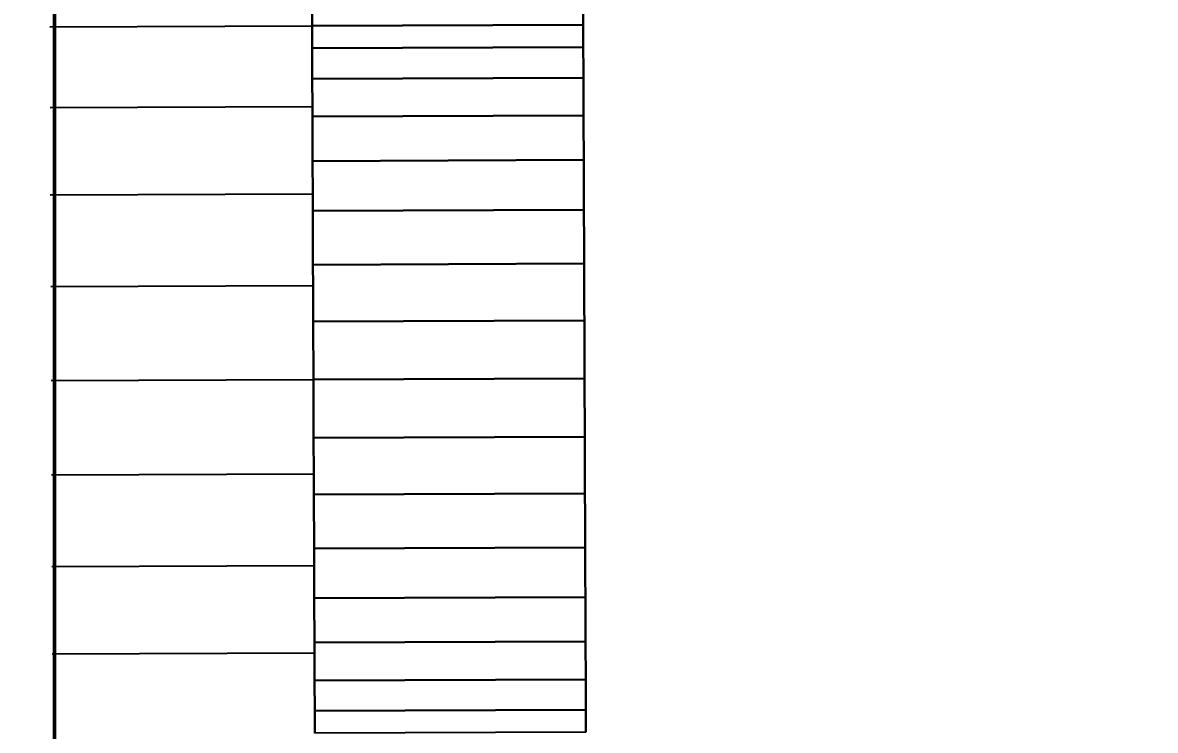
# Model space of a CAD drawing. Header units: millimetres. Extents: x 14929 to 124997, y 1647 to 25134.
# Drawn here: x 15478.54 to 15485.17, y 21256.61 to 21260.75 of the extents above; entities that cross this region are included whole.
import ezdxf

# ---------------------------------------------------------------- set-up
doc = ezdxf.new("R2010")
doc.units = ezdxf.units.MM
doc.layers.add('Parede Baixa', color=5, linetype='Continuous', lineweight=50)
doc.layers.add('Piso', color=55, linetype='Continuous')
doc.styles.add('Valéria', font='romantic.ttf', dxfattribs={"height": 10})
doc.dimstyles.new('Cota - 50', dxfattribs={"dimtxt": 10, "dimasz": 5, "dimexe": 10, "dimexo": 20, "dimgap": 5, "dimtad": 1, "dimtxsty": 'Valéria', "dimblk": 'DOT', "dimcen": 0, "dimclrd": 12, "dimclre": 12, "dimclrt": 2, "dimazin": 2, "dimtfac": 1, "dimtix": 1, "dimtmove": 0, "dimatfit": 3, "dimldrblk": 'DOT', "dimfxl": 1, "dimarcsym": 0})

# ---------------------------------------------------------------- blocks, each defined once
blk = doc.blocks.new('_Dot')
at = {"color": 0, "linetype": 'ByBlock', "lineweight": -2}
blk.add_line((-0.5, 0), (-1, 0), dxfattribs=at)
at = {"color": 0, "linetype": 'ByBlock', "const_width": 0.5}
blk.add_lwpolyline([(-0.25, 0, 1), (0.25, 0, 1)], format="xyb", close=True, dxfattribs=at)
blk = doc.blocks.new('*D747')
at = {"color": 12, "lineweight": -2, "transparency": 16777216}
for p, q in [((15498.7252, 21369.4068), (15511.4469, 21369.4068)), ((15501.4469, 21364.4068), (15501.4469, 21139.4068)), ((15498.7252, 21134.4068), (15511.4469, 21134.4068))]:
    blk.add_line(p, q, dxfattribs=at)
at = {"layer": 'Defpoints', "color": 0, "transparency": 16777216}
for p in [(15478.7252, 21369.4068), (15478.7252, 21134.4068), (15501.4469, 21134.4068)]:
    blk.add_point(p, dxfattribs=at)
at = {"color": 12, "lineweight": -2, "transparency": 16777216, "xscale": 5, "yscale": 5, "zscale": 5}
for p, rotation in [((15501.4469, 21369.4068), 90), ((15501.4469, 21134.4068), 270)]:
    blk.add_blockref('_Dot', p, dxfattribs=dict(at, rotation=rotation))
at = {"color": 2, "transparency": 16777216, "insert": (15491.2546, 21251.9068), "char_height": 10, "attachment_point": 5, "rotation": 90, "style": 'Valéria'}
blk.add_mtext('235', dxfattribs=at)

msp = doc.modelspace()

# ---------------------------------------------------------------- hatches: boundary and pattern name
at = {"layer": 'Piso'}
h = msp.add_hatch(dxfattribs=at)
h.set_pattern_fill('ANSI37', color=256, scale=13.33333, angle=-45)
h.paths.add_polyline_path([(15783.8702, 21548.5719), (15843.8702, 21548.5719), (15843.8702, 21398.5719), (15783.8702, 21398.5719)], flags=16)
h.paths.add_polyline_path([(15983.8702, 21548.5719), (15983.8702, 21488.5719), (15843.8702, 21488.5719), (15843.8702, 21548.5719)], flags=16)
edge = h.paths.add_edge_path(flags=16)
edge.add_line((15745.8043, 21498.9383), (15750.0016, 21495.0933))
edge.add_arc((15763.9939, 21489.4068), 15.1036, 157.88299, 198.41678)
edge.add_line((15749.6638, 21484.6351), (15745.8043, 21480.7548))
edge.add_line((15745.8043, 21480.7548), (15745.8043, 21498.9383))
edge = h.paths.add_edge_path(flags=16)
edge.add_line((15750.1872, 21445.3093), (15746.3277, 21441.429))
edge.add_line((15746.3277, 21441.429), (15746.3277, 21459.6125))
edge.add_line((15746.3277, 21459.6125), (15750.525, 21455.7675))
edge.add_arc((15764.5173, 21450.081), 15.1036, 157.88299, 198.41678)
edge = h.paths.add_edge_path(flags=16)
edge.add_arc((15764.5173, 21450.081), 15.1036, 0, 360)
edge = h.paths.add_edge_path(flags=16)
edge.add_line((15522.4041, 21630.7933), (15522.4041, 21649.9513))
edge.add_line((15522.4041, 21649.9513), (15622.4041, 21649.9513))
edge.add_line((15622.4041, 21649.9513), (15622.4041, 21630.7933))
edge.add_line((15622.4041, 21630.7933), (15600.1599, 21630.7933))
edge.add_arc((15600.1599, 21625.8266), 4.9667, 90, 180)
edge.add_line((15595.1933, 21625.8266), (15595.1933, 21596.0266))
edge.add_arc((15600.1599, 21596.0266), 4.9667, 180, 270)
edge.add_line((15600.1599, 21591.06), (15622.4041, 21591.06))
edge.add_line((15622.4041, 21591.06), (15622.4041, 21571.8852))
edge.add_line((15622.4041, 21571.8852), (15600.1599, 21571.8852))
edge.add_arc((15600.1599, 21566.9185), 4.9667, 90, 180)
edge.add_line((15595.1933, 21566.9185), (15595.1933, 21537.1185))
edge.add_arc((15600.1599, 21537.1185), 4.9667, 180, 270)
edge.add_line((15600.1599, 21532.1519), (15622.4041, 21532.1519))
edge.add_line((15622.4041, 21532.1519), (15622.4041, 21513.4918))
edge.add_line((15622.4041, 21513.4918), (15600.1599, 21513.4918))
edge.add_arc((15600.1599, 21508.5251), 4.9667, 90, 180)
edge.add_line((15595.1933, 21508.5251), (15595.1933, 21478.7251))
edge.add_arc((15600.1599, 21478.7251), 4.9667, 180, 270)
edge.add_line((15600.1599, 21473.7585), (15622.4041, 21473.7585))
edge.add_line((15622.4041, 21473.7585), (15622.4041, 21449.9513))
edge.add_line((15622.4041, 21449.9513), (15522.4041, 21449.9513))
edge.add_line((15522.4041, 21449.9513), (15522.4041, 21473.7585))
edge.add_line((15522.4041, 21473.7585), (15541.2207, 21473.7585))
edge.add_arc((15541.2207, 21478.7251), 4.9667, 270, 360)
edge.add_line((15546.1874, 21478.7251), (15546.1874, 21508.5251))
edge.add_arc((15541.2207, 21508.5251), 4.9667, 0, 90)
edge.add_line((15541.2207, 21513.4918), (15522.4041, 21513.4918))
edge.add_line((15522.4041, 21513.4918), (15522.4041, 21532.1519))
edge.add_line((15522.4041, 21532.1519), (15541.2207, 21532.1519))
edge.add_arc((15541.2207, 21537.1185), 4.9667, 270, 360)
edge.add_line((15546.1874, 21537.1185), (15546.1874, 21566.9185))
edge.add_arc((15541.2207, 21566.9185), 4.9667, 0, 90)
edge.add_line((15541.2207, 21571.8852), (15522.4041, 21571.8852))
edge.add_line((15522.4041, 21571.8852), (15522.4041, 21591.06))
edge.add_line((15522.4041, 21591.06), (15541.2207, 21591.06))
edge.add_arc((15541.2207, 21596.0266), 4.9667, 270, 360)
edge.add_line((15546.1874, 21596.0266), (15546.1874, 21625.8266))
edge.add_arc((15541.2207, 21625.8266), 4.9667, 0, 90)
edge.add_line((15541.2207, 21630.7933), (15522.4041, 21630.7933))
edge = h.paths.add_edge_path(flags=0)
edge.add_arc((15541.2207, 21625.8266), 4.9667, 0, 90)
edge.add_line((15541.2207, 21630.7933), (15522.4041, 21630.7933))
edge.add_line((15522.4041, 21630.7933), (15522.4041, 21591.06))
edge.add_line((15522.4041, 21591.06), (15541.2207, 21591.06))
edge.add_arc((15541.2207, 21596.0266), 4.9667, 270, 360)
edge.add_line((15546.1874, 21596.0266), (15546.1874, 21625.8266))
edge = h.paths.add_edge_path(flags=16)
edge.add_line((15541.2207, 21532.1519), (15522.4041, 21532.1519))
edge.add_line((15522.4041, 21532.1519), (15522.4041, 21571.8852))
edge.add_line((15522.4041, 21571.8852), (15541.2207, 21571.8852))
edge.add_arc((15541.2207, 21566.9185), 4.9667, 0, 90, ccw=False)
edge.add_line((15546.1874, 21566.9185), (15546.1874, 21537.1185))
edge.add_arc((15541.2207, 21537.1185), 4.9667, -90, 0, ccw=False)
edge = h.paths.add_edge_path(flags=16)
edge.add_arc((15541.2207, 21508.5251), 4.9667, 0, 90)
edge.add_line((15541.2207, 21513.4918), (15522.4041, 21513.4918))
edge.add_line((15522.4041, 21513.4918), (15522.4041, 21473.7585))
edge.add_line((15522.4041, 21473.7585), (15541.2207, 21473.7585))
edge.add_arc((15541.2207, 21478.7251), 4.9667, 270, 360)
edge.add_line((15546.1874, 21478.7251), (15546.1874, 21508.5251))
edge = h.paths.add_edge_path(flags=16)
edge.add_line((15511.4207, 21513.4918), (15522.4041, 21513.4918))
edge.add_line((15522.4041, 21513.4918), (15522.4041, 21473.7585))
edge.add_line((15522.4041, 21473.7585), (15511.4207, 21473.7585))
edge.add_arc((15511.4207, 21478.7251), 4.9667, 180, 270, ccw=False)
edge.add_line((15506.454, 21478.7251), (15506.454, 21508.5251))
edge.add_arc((15511.4207, 21508.5251), 4.9667, 90, 180, ccw=False)
edge = h.paths.add_edge_path(flags=16)
edge.add_line((15504.7163, 21473.6919), (15501.997, 21472.4729))
edge.add_arc((15548.644, 21493.2034), 51.046, 155.13103, 203.96091, ccw=False)
edge.add_line((15502.3314, 21514.6705), (15505.1627, 21513.6905))
edge.add_arc((15548.644, 21493.2034), 48.066, 154.77162, 203.94946)
edge = h.paths.add_edge_path(flags=16)
edge.add_line((15511.4207, 21571.8852), (15522.4041, 21571.8852))
edge.add_line((15522.4041, 21571.8852), (15522.4041, 21532.1519))
edge.add_line((15522.4041, 21532.1519), (15511.4207, 21532.1519))
edge.add_arc((15511.4207, 21537.1185), 4.9667, 180, 270, ccw=False)
edge.add_line((15506.454, 21537.1185), (15506.454, 21566.9185))
edge.add_arc((15511.4207, 21566.9185), 4.9667, 90, 180, ccw=False)
edge = h.paths.add_edge_path(flags=16)
edge.add_line((15502.3314, 21573.0639), (15505.1627, 21572.0839))
edge.add_arc((15548.644, 21551.5968), 48.066, 154.77162, 203.94946)
edge.add_line((15504.7163, 21532.0853), (15501.997, 21530.8663))
edge.add_arc((15548.644, 21551.5968), 51.046, 155.13103, 203.96091, ccw=False)
edge = h.paths.add_edge_path(flags=16)
edge.add_line((15629.9599, 21532.1519), (15622.4041, 21532.1519))
edge.add_line((15622.4041, 21532.1519), (15622.4041, 21571.8852))
edge.add_line((15622.4041, 21571.8852), (15629.9599, 21571.8852))
edge.add_arc((15629.9599, 21566.9185), 4.9667, 0, 90, ccw=False)
edge.add_line((15634.9266, 21566.9185), (15634.9266, 21537.1185))
edge.add_arc((15629.9599, 21537.1185), 4.9667, 270, 360, ccw=False)
edge = h.paths.add_edge_path(flags=0)
edge.add_line((15600.1599, 21571.8852), (15622.4041, 21571.8852))
edge.add_line((15622.4041, 21571.8852), (15622.4041, 21532.1519))
edge.add_line((15622.4041, 21532.1519), (15600.1599, 21532.1519))
edge.add_arc((15600.1599, 21537.1185), 4.9667, 180, 270, ccw=False)
edge.add_line((15595.1933, 21537.1185), (15595.1933, 21566.9185))
edge.add_arc((15600.1599, 21566.9185), 4.9667, 90, 180, ccw=False)
edge = h.paths.add_edge_path(flags=16)
edge.add_line((15636.2179, 21572.0839), (15639.0493, 21573.0639))
edge.add_arc((15592.7366, 21551.5968), 51.046, -23.96091, 24.86897, ccw=False)
edge.add_line((15639.3837, 21530.8663), (15636.6644, 21532.0853))
edge.add_arc((15592.7366, 21551.5968), 48.066, 336.05054, 385.22838)
edge = h.paths.add_edge_path(flags=0)
edge.add_line((15600.1599, 21513.4918), (15622.4041, 21513.4918))
edge.add_line((15622.4041, 21513.4918), (15622.4041, 21473.7585))
edge.add_line((15622.4041, 21473.7585), (15600.1599, 21473.7585))
edge.add_arc((15600.1599, 21478.7251), 4.9667, 180, 270, ccw=False)
edge.add_line((15595.1933, 21478.7251), (15595.1933, 21508.5251))
edge.add_arc((15600.1599, 21508.5251), 4.9667, 90, 180, ccw=False)
edge = h.paths.add_edge_path(flags=16)
edge.add_line((15629.9599, 21473.7585), (15622.4041, 21473.7585))
edge.add_line((15622.4041, 21473.7585), (15622.4041, 21513.4918))
edge.add_line((15622.4041, 21513.4918), (15629.9599, 21513.4918))
edge.add_arc((15629.9599, 21508.5251), 4.9667, 0, 90, ccw=False)
edge.add_line((15634.9266, 21508.5251), (15634.9266, 21478.7251))
edge.add_arc((15629.9599, 21478.7251), 4.9667, 270, 360, ccw=False)
edge = h.paths.add_edge_path(flags=16)
edge.add_line((15636.2179, 21513.6905), (15639.0493, 21514.6705))
edge.add_arc((15592.7366, 21493.2034), 51.046, -23.96091, 24.86897, ccw=False)
edge.add_line((15639.3837, 21472.4729), (15636.6644, 21473.6919))
edge.add_arc((15592.7366, 21493.2034), 48.066, 336.05054, 385.22838)
h.paths.add_polyline_path([(16168.7252, 21709.4068), (15395.3104, 21709.4068), (15393.7252, 21384.4068), (15653.7252, 21384.4068), (15653.7252, 21254.4068), (15842.9211, 21257.4548), (15842.9211, 21327.5798), (15913.4464, 21329.5715), (15878.7487, 21328.7588), (15878.7487, 21331.5088), (15875.7373, 21331.5088), (15875.7373, 21333.3422), (15880.3206, 21333.3422), (15880.3047, 21328.7588), (15883.0706, 21328.7588), (15918.6121, 21327.5798), (15917.1711, 21257.4548), (15923.7252, 21314.4068), (16088.6561, 21314.4068), (16093.7252, 21314.4068), (16093.7252, 21406.4068), (16153.7252, 21406.4068), (16153.7252, 21446.0719), (16063.8702, 21446.0719), (16063.8702, 21548.5719), (16153.7252, 21548.5719), (16153.7252, 21554.4068), (16168.7252, 21554.4068)])

# ---------------------------------------------------------------- linework, layer by layer
at = {"layer": 'Parede Baixa'}
msp.add_line((15478.7252, 21369.4068), (15478.7252, 21134.4068), dxfattribs=at)
at = {"layer": 'Piso'}
for p, q in [((15480.2325, 21260.8128, 9825), (15480.2328, 21260.7331, 9825)), ((15481.82, 21260.739, 9825), (15481.8197, 21260.8187, 9825)), ((15480.2328, 21260.7331, 9825), (15480.2333, 21260.6024, 9825)), ((15481.8205, 21260.6084, 9825), (15481.82, 21260.739, 9825)), ((15480.2333, 21260.6024, 9825), (15480.234, 21260.424, 9825)), ((15481.821, 21260.4797, 9825), (15481.8205, 21260.6084, 9825)), ((15481.8211, 21260.43, 9825), (15481.821, 21260.4797, 9825)), ((15480.234, 21260.424, 9825), (15480.2346, 21260.2616, 9825)), ((15481.822, 21260.2082, 9825), (15481.8211, 21260.43, 9825)), ((15480.2346, 21260.2616, 9825), (15480.2348, 21260.2022, 9825)), ((15480.2348, 21260.2022, 9825), (15480.2358, 21259.9426, 9825)), ((15481.8221, 21260.1743, 9825), (15481.822, 21260.2082, 9825)), ((15481.823, 21259.9486, 9825), (15481.8221, 21260.1743, 9825)), ((15480.2358, 21259.9426, 9825), (15480.2365, 21259.7513, 9825)), ((15481.8234, 21259.8318, 9825), (15481.823, 21259.9486, 9825)), ((15481.824, 21259.6574, 9825), (15481.8234, 21259.8318, 9825)), ((15480.2365, 21259.7513, 9825), (15480.2369, 21259.6515, 9825)), ((15480.2369, 21259.6515, 9825), (15480.238, 21259.336, 9825)), ((15481.8248, 21259.4606, 9825), (15481.824, 21259.6574, 9825)), ((15481.8252, 21259.342, 9825), (15481.8248, 21259.4606, 9825)), ((15480.238, 21259.336, 9825), (15480.2385, 21259.2142, 9825)), ((15481.8263, 21259.07, 9825), (15481.8252, 21259.342, 9825)), ((15480.2385, 21259.2142, 9825), (15480.2393, 21259.004, 9825)), ((15481.8265, 21259.0099, 9825), (15481.8263, 21259.07, 9825)), ((15480.2393, 21259.004, 9825), (15480.2406, 21258.6636, 9825)), ((15481.8278, 21258.6695, 9825), (15481.8265, 21259.0099, 9825)), ((15480.2406, 21258.6636, 9825), (15480.2418, 21258.3232, 9825)), ((15481.829, 21258.3291, 9825), (15481.8278, 21258.6695, 9825)), ((15480.2418, 21258.3232, 9825), (15480.2426, 21258.1129, 9825)), ((15481.8293, 21258.2691, 9825), (15481.829, 21258.3291, 9825)), ((15481.8303, 21257.9971, 9825), (15481.8293, 21258.2691, 9825)), ((15480.2426, 21258.1129, 9825), (15480.2431, 21257.9912, 9825)), ((15480.2431, 21257.9912, 9825), (15480.2443, 21257.6757, 9825)), ((15481.8307, 21257.8785, 9825), (15481.8303, 21257.9971, 9825)), ((15481.8315, 21257.6817, 9825), (15481.8307, 21257.8785, 9825)), ((15480.2443, 21257.6757, 9825), (15480.2447, 21257.5759, 9825)), ((15481.8321, 21257.5073, 9825), (15481.8315, 21257.6817, 9825)), ((15480.2447, 21257.5759, 9825), (15480.2454, 21257.3846, 9825)), ((15481.8326, 21257.3905, 9825), (15481.8321, 21257.5073, 9825)), ((15480.2454, 21257.3846, 9825), (15480.2463, 21257.1249, 9825)), ((15481.8334, 21257.1648, 9825), (15481.8326, 21257.3905, 9825)), ((15481.8335, 21257.1309, 9825), (15481.8334, 21257.1648, 9825)), ((15480.2463, 21257.1249, 9825), (15480.2466, 21257.0655, 9825)), ((15481.8344, 21256.9091, 9825), (15481.8335, 21257.1309, 9825)), ((15480.2466, 21257.0655, 9825), (15480.2472, 21256.9032, 9825)), ((15480.2472, 21256.9032, 9825), (15480.2479, 21256.7248, 9825)), ((15481.8346, 21256.8594, 9825), (15481.8344, 21256.9091, 9825)), ((15481.835, 21256.7307, 9825), (15481.8346, 21256.8594, 9825)), ((15480.2479, 21256.7248, 9825), (15480.2483, 21256.5941, 9825)), ((15481.8355, 21256.6001, 9825), (15481.835, 21256.7307, 9825))]:
    msp.add_line(p, q, dxfattribs=at)
for points, invisible_edges in [([(15480.2312, 21261.1526, 9825), (15480.2312, 21261.1526, 9825), (15480.2328, 21260.7331, 9825), (15478.6952, 21261.1468, 9825)], 6), ([(15480.2325, 21260.8128, 9825), (15480.2325, 21260.8128, 9825), (15480.2328, 21260.7331, 9825), (15480.2312, 21261.1526, 9825)], 13), ([(15481.8197, 21260.8187, 9825), (15481.8197, 21260.8187, 9825), (15481.82, 21260.739, 9825), (15480.2325, 21260.8128, 9825)], 4), ([(15480.2328, 21260.7331, 9825), (15480.2328, 21260.7331, 9825), (15480.2325, 21260.8128, 9825), (15481.82, 21260.739, 9825)], 4), ([(15480.2328, 21260.7331, 9825), (15480.2328, 21260.7331, 9825), (15480.2346, 21260.2616, 9825), (15478.6968, 21260.7268, 9825)], 6), ([(15481.82, 21260.739, 9825), (15481.82, 21260.739, 9825), (15481.8205, 21260.6084, 9825), (15480.2328, 21260.7331, 9825)], 4), ([(15480.2333, 21260.6024, 9825), (15480.2333, 21260.6024, 9825), (15480.2328, 21260.7331, 9825), (15481.8205, 21260.6084, 9825)], 4), ([(15480.234, 21260.424, 9825), (15480.234, 21260.424, 9825), (15480.2346, 21260.2616, 9825), (15480.2328, 21260.7331, 9825)], 13), ([(15480.2333, 21260.6024, 9825), (15480.2333, 21260.6024, 9825), (15480.234, 21260.424, 9825), (15480.2328, 21260.7331, 9825)], 4), ([(15481.82, 21260.739, 9825), (15481.82, 21260.739, 9825), (15488.3489, 21260.5042, 9825), (15481.8205, 21260.6084, 9825)], 6), ([(15481.8205, 21260.6084, 9825), (15481.8205, 21260.6084, 9825), (15481.8211, 21260.43, 9825), (15480.2333, 21260.6024, 9825)], 6), ([(15480.234, 21260.424, 9825), (15480.234, 21260.424, 9825), (15480.2333, 21260.6024, 9825), (15481.8211, 21260.43, 9825)], 4), ([(15481.821, 21260.4797, 9825), (15481.821, 21260.4797, 9825), (15481.8211, 21260.43, 9825), (15481.8205, 21260.6084, 9825)], 4), ([(15481.821, 21260.4797, 9825), (15481.821, 21260.4797, 9825), (15488.3501, 21260.1988, 9825), (15481.8211, 21260.43, 9825)], 6), ([(15481.8211, 21260.43, 9825), (15481.8211, 21260.43, 9825), (15481.822, 21260.2082, 9825), (15480.234, 21260.424, 9825)], 4), ([(15480.234, 21260.424, 9825), (15480.234, 21260.424, 9825), (15481.822, 21260.2082, 9825), (15480.2346, 21260.2616, 9825)], 6), ([(15481.8211, 21260.43, 9825), (15481.8211, 21260.43, 9825), (15488.3501, 21260.1988, 9825), (15481.822, 21260.2082, 9825)], 6), ([(15480.2346, 21260.2616, 9825), (15480.2346, 21260.2616, 9825), (15480.2365, 21259.7513, 9825), (15478.6986, 21260.2558, 9825)], 6), ([(15480.2348, 21260.2022, 9825), (15480.2348, 21260.2022, 9825), (15480.2346, 21260.2616, 9825), (15481.822, 21260.2082, 9825)], 4), ([(15480.2358, 21259.9426, 9825), (15480.2358, 21259.9426, 9825), (15480.2365, 21259.7513, 9825), (15480.2346, 21260.2616, 9825)], 13), ([(15480.2348, 21260.2022, 9825), (15480.2348, 21260.2022, 9825), (15480.2358, 21259.9426, 9825), (15480.2346, 21260.2616, 9825)], 4), ([(15481.822, 21260.2082, 9825), (15481.822, 21260.2082, 9825), (15481.823, 21259.9486, 9825), (15480.2348, 21260.2022, 9825)], 6), ([(15480.2358, 21259.9426, 9825), (15480.2358, 21259.9426, 9825), (15480.2348, 21260.2022, 9825), (15481.823, 21259.9486, 9825)], 4), ([(15481.8221, 21260.1743, 9825), (15481.8221, 21260.1743, 9825), (15481.823, 21259.9486, 9825), (15481.822, 21260.2082, 9825)], 4), ([(15481.8221, 21260.1743, 9825), (15481.8221, 21260.1743, 9825), (15488.3513, 21259.8563, 9825), (15481.823, 21259.9486, 9825)], 6), ([(15481.823, 21259.9486, 9825), (15481.823, 21259.9486, 9825), (15481.824, 21259.6574, 9825), (15480.2358, 21259.9426, 9825)], 6), ([(15480.2358, 21259.9426, 9825), (15480.2358, 21259.9426, 9825), (15481.824, 21259.6574, 9825), (15480.2365, 21259.7513, 9825)], 6), ([(15481.8234, 21259.8318, 9825), (15481.8234, 21259.8318, 9825), (15481.824, 21259.6574, 9825), (15481.823, 21259.9486, 9825)], 4), ([(15481.8234, 21259.8318, 9825), (15481.8234, 21259.8318, 9825), (15488.3527, 21259.4851, 9825), (15481.824, 21259.6574, 9825)], 6), ([(15480.2365, 21259.7513, 9825), (15480.2365, 21259.7513, 9825), (15480.2385, 21259.2142, 9825), (15478.7005, 21259.7455, 9825)], 6), ([(15480.2369, 21259.6515, 9825), (15480.2369, 21259.6515, 9825), (15480.2365, 21259.7513, 9825), (15481.824, 21259.6574, 9825)], 4), ([(15480.238, 21259.336, 9825), (15480.238, 21259.336, 9825), (15480.2385, 21259.2142, 9825), (15480.2365, 21259.7513, 9825)], 13), ([(15480.2369, 21259.6515, 9825), (15480.2369, 21259.6515, 9825), (15480.238, 21259.336, 9825), (15480.2365, 21259.7513, 9825)], 4), ([(15481.824, 21259.6574, 9825), (15481.824, 21259.6574, 9825), (15481.8252, 21259.342, 9825), (15480.2369, 21259.6515, 9825)], 6), ([(15480.238, 21259.336, 9825), (15480.238, 21259.336, 9825), (15480.2369, 21259.6515, 9825), (15481.8252, 21259.342, 9825)], 4), ([(15481.8248, 21259.4606, 9825), (15481.8248, 21259.4606, 9825), (15481.8252, 21259.342, 9825), (15481.824, 21259.6574, 9825)], 4), ([(15481.8248, 21259.4606, 9825), (15481.8248, 21259.4606, 9825), (15488.3542, 21259.0945, 9825), (15481.8252, 21259.342, 9825)], 6), ([(15481.8252, 21259.342, 9825), (15481.8252, 21259.342, 9825), (15481.8265, 21259.0099, 9825), (15480.238, 21259.336, 9825)], 6), ([(15480.238, 21259.336, 9825), (15480.238, 21259.336, 9825), (15481.8265, 21259.0099, 9825), (15480.2385, 21259.2142, 9825)], 6), ([(15481.8263, 21259.07, 9825), (15481.8263, 21259.07, 9825), (15481.8265, 21259.0099, 9825), (15481.8252, 21259.342, 9825)], 4), ([(15480.2385, 21259.2142, 9825), (15480.2385, 21259.2142, 9825), (15480.2406, 21258.6636, 9825), (15478.7025, 21259.2085, 9825)], 6), ([(15480.2393, 21259.004, 9825), (15480.2393, 21259.004, 9825), (15480.2385, 21259.2142, 9825), (15481.8265, 21259.0099, 9825)], 4), ([(15480.2393, 21259.004, 9825), (15480.2393, 21259.004, 9825), (15480.2406, 21258.6636, 9825), (15480.2385, 21259.2142, 9825)], 4), ([(15481.8263, 21259.07, 9825), (15481.8263, 21259.07, 9825), (15488.3557, 21258.6941, 9825), (15481.8265, 21259.0099, 9825)], 6), ([(15481.8265, 21259.0099, 9825), (15481.8265, 21259.0099, 9825), (15481.8278, 21258.6695, 9825), (15480.2393, 21259.004, 9825)], 4), ([(15480.2406, 21258.6636, 9825), (15480.2406, 21258.6636, 9825), (15480.2393, 21259.004, 9825), (15481.8278, 21258.6695, 9825)], 4), ([(15480.2406, 21258.6636, 9825), (15480.2406, 21258.6636, 9825), (15480.2426, 21258.1129, 9825), (15478.7046, 21258.6578, 9825)], 6), ([(15481.8278, 21258.6695, 9825), (15481.8278, 21258.6695, 9825), (15481.829, 21258.3291, 9825), (15480.2406, 21258.6636, 9825)], 4), ([(15480.2418, 21258.3232, 9825), (15480.2418, 21258.3232, 9825), (15480.2406, 21258.6636, 9825), (15481.829, 21258.3291, 9825)], 4), ([(15480.2418, 21258.3232, 9825), (15480.2418, 21258.3232, 9825), (15480.2426, 21258.1129, 9825), (15480.2406, 21258.6636, 9825)], 4), ([(15481.8278, 21258.6695, 9825), (15481.8278, 21258.6695, 9825), (15488.3572, 21258.2936, 9825), (15481.829, 21258.3291, 9825)], 6), ([(15481.829, 21258.3291, 9825), (15481.829, 21258.3291, 9825), (15481.8303, 21257.9971, 9825), (15480.2418, 21258.3232, 9825)], 6), ([(15480.2418, 21258.3232, 9825), (15480.2418, 21258.3232, 9825), (15481.8303, 21257.9971, 9825), (15480.2426, 21258.1129, 9825)], 6), ([(15481.8293, 21258.2691, 9825), (15481.8293, 21258.2691, 9825), (15481.8303, 21257.9971, 9825), (15481.829, 21258.3291, 9825)], 4), ([(15481.8293, 21258.2691, 9825), (15481.8293, 21258.2691, 9825), (15488.3587, 21257.903, 9825), (15481.8303, 21257.9971, 9825)], 6), ([(15480.2426, 21258.1129, 9825), (15480.2426, 21258.1129, 9825), (15480.2447, 21257.5759, 9825), (15478.7066, 21258.1072, 9825)], 6), ([(15480.2431, 21257.9912, 9825), (15480.2431, 21257.9912, 9825), (15480.2426, 21258.1129, 9825), (15481.8303, 21257.9971, 9825)], 4), ([(15480.2443, 21257.6757, 9825), (15480.2443, 21257.6757, 9825), (15480.2447, 21257.5759, 9825), (15480.2426, 21258.1129, 9825)], 13), ([(15480.2431, 21257.9912, 9825), (15480.2431, 21257.9912, 9825), (15480.2443, 21257.6757, 9825), (15480.2426, 21258.1129, 9825)], 4), ([(15481.8303, 21257.9971, 9825), (15481.8303, 21257.9971, 9825), (15481.8315, 21257.6817, 9825), (15480.2431, 21257.9912, 9825)], 6), ([(15480.2443, 21257.6757, 9825), (15480.2443, 21257.6757, 9825), (15480.2431, 21257.9912, 9825), (15481.8315, 21257.6817, 9825)], 4), ([(15481.8307, 21257.8785, 9825), (15481.8307, 21257.8785, 9825), (15481.8315, 21257.6817, 9825), (15481.8303, 21257.9971, 9825)], 4), ([(15481.8307, 21257.8785, 9825), (15481.8307, 21257.8785, 9825), (15488.3601, 21257.5319, 9825), (15481.8315, 21257.6817, 9825)], 6), ([(15481.8315, 21257.6817, 9825), (15481.8315, 21257.6817, 9825), (15481.8326, 21257.3905, 9825), (15480.2443, 21257.6757, 9825)], 6), ([(15480.2443, 21257.6757, 9825), (15480.2443, 21257.6757, 9825), (15481.8326, 21257.3905, 9825), (15480.2447, 21257.5759, 9825)], 6), ([(15481.8321, 21257.5073, 9825), (15481.8321, 21257.5073, 9825), (15481.8326, 21257.3905, 9825), (15481.8315, 21257.6817, 9825)], 4), ([(15480.2447, 21257.5759, 9825), (15480.2447, 21257.5759, 9825), (15480.2466, 21257.0655, 9825), (15478.7087, 21257.5701, 9825)], 6), ([(15480.2454, 21257.3846, 9825), (15480.2454, 21257.3846, 9825), (15480.2447, 21257.5759, 9825), (15481.8326, 21257.3905, 9825)], 4), ([(15480.2463, 21257.1249, 9825), (15480.2463, 21257.1249, 9825), (15480.2466, 21257.0655, 9825), (15480.2447, 21257.5759, 9825)], 13), ([(15480.2454, 21257.3846, 9825), (15480.2454, 21257.3846, 9825), (15480.2463, 21257.1249, 9825), (15480.2447, 21257.5759, 9825)], 4), ([(15481.8321, 21257.5073, 9825), (15481.8321, 21257.5073, 9825), (15488.3614, 21257.1893, 9825), (15481.8326, 21257.3905, 9825)], 6), ([(15481.8326, 21257.3905, 9825), (15481.8326, 21257.3905, 9825), (15481.8335, 21257.1309, 9825), (15480.2454, 21257.3846, 9825)], 6), ([(15480.2463, 21257.1249, 9825), (15480.2463, 21257.1249, 9825), (15480.2454, 21257.3846, 9825), (15481.8335, 21257.1309, 9825)], 4), ([(15481.8334, 21257.1648, 9825), (15481.8334, 21257.1648, 9825), (15481.8335, 21257.1309, 9825), (15481.8326, 21257.3905, 9825)], 4), ([(15481.8334, 21257.1648, 9825), (15481.8334, 21257.1648, 9825), (15488.3625, 21256.8839, 9825), (15481.8335, 21257.1309, 9825)], 6), ([(15481.8335, 21257.1309, 9825), (15481.8335, 21257.1309, 9825), (15481.8344, 21256.9091, 9825), (15480.2463, 21257.1249, 9825)], 4), ([(15480.2463, 21257.1249, 9825), (15480.2463, 21257.1249, 9825), (15481.8344, 21256.9091, 9825), (15480.2466, 21257.0655, 9825)], 6), ([(15481.8335, 21257.1309, 9825), (15481.8335, 21257.1309, 9825), (15488.3625, 21256.8839, 9825), (15481.8344, 21256.9091, 9825)], 6), ([(15480.2466, 21257.0655, 9825), (15480.2466, 21257.0655, 9825), (15480.2483, 21256.5941, 9825), (15478.7106, 21257.0598, 9825)], 6), ([(15480.2472, 21256.9032, 9825), (15480.2472, 21256.9032, 9825), (15480.2466, 21257.0655, 9825), (15481.8344, 21256.9091, 9825)], 4), ([(15480.2479, 21256.7248, 9825), (15480.2479, 21256.7248, 9825), (15480.2483, 21256.5941, 9825), (15480.2466, 21257.0655, 9825)], 13), ([(15480.2472, 21256.9032, 9825), (15480.2472, 21256.9032, 9825), (15480.2479, 21256.7248, 9825), (15480.2466, 21257.0655, 9825)], 4), ([(15481.8344, 21256.9091, 9825), (15481.8344, 21256.9091, 9825), (15481.835, 21256.7307, 9825), (15480.2472, 21256.9032, 9825)], 6), ([(15480.2479, 21256.7248, 9825), (15480.2479, 21256.7248, 9825), (15480.2472, 21256.9032, 9825), (15481.835, 21256.7307, 9825)], 4), ([(15481.8346, 21256.8594, 9825), (15481.8346, 21256.8594, 9825), (15481.835, 21256.7307, 9825), (15481.8344, 21256.9091, 9825)], 4), ([(15481.8346, 21256.8594, 9825), (15481.8346, 21256.8594, 9825), (15488.3635, 21256.623, 9825), (15481.835, 21256.7307, 9825)], 6), ([(15481.835, 21256.7307, 9825), (15481.835, 21256.7307, 9825), (15481.8355, 21256.6001, 9825), (15480.2479, 21256.7248, 9825)], 4), ([(15480.2483, 21256.5941, 9825), (15480.2483, 21256.5941, 9825), (15480.2479, 21256.7248, 9825), (15481.8355, 21256.6001, 9825)], 4)]:
    msp.add_3dface(points, dxfattribs=dict(at, invisible_edges=invisible_edges))

# ---------------------------------------------------------------- dimensions: what is measured, and where the dimension line sits
dim = msp.add_linear_dim(base=(15501.4469, 21134.4068), p1=(15478.7252, 21369.4068), p2=(15478.7252, 21134.4068), angle=90, dimstyle='Cota - 50')
dim.commit()
dim.dimension.update_dxf_attribs({"geometry": '*D747', "text_midpoint": (15491.2546, 21251.9068)})

doc.saveas('drawing.dxf')
